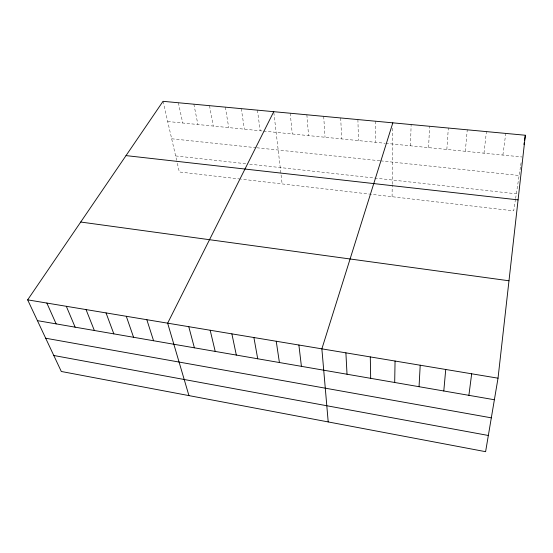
<?xml version="1.0" encoding="UTF-8"?>
<svg xmlns="http://www.w3.org/2000/svg" width="553" height="553" viewBox="0 0 553 553"><rect width="100%" height="100%" fill="white"/><g stroke="black" fill="none" stroke-linecap="round" stroke-linejoin="round"><path stroke-width="0.41" stroke-dasharray="2.77 2.07" d="M392.084 196.709L392.201 185.068M392.208 184.225L392.803 126.229M410.492 145.812L411.128 124.549M428.568 147.616L429.626 126.284M446.838 149.448L448.338 128.033M465.315 151.301L467.264 129.81M483.999 153.167L486.405 131.6M502.891 155.061L505.767 133.411M515.479 199.28L513.696 210.859L241.343 179.179M515.603 198.499L520.56 166.335M520.691 165.485L521.216 162.077M167.69 121.494L262.696 131.006M263.539 131.096L384.895 143.248M385.752 143.331L522.004 156.976M171.679 138.775L255.984 147.686M256.806 147.775L379.814 160.771M380.658 160.861L519.143 175.501M175.626 155.925L247.938 163.964M249.61 164.151L516.322 193.806M240.52 179.082L179.324 171.969L176.746 160.778M163.038 101.317L176.559 159.969M178.377 102.754L182.725 123.001M193.868 104.206L197.905 124.522M209.518 105.671L213.244 126.056M225.327 107.151L228.728 127.605M241.302 108.651L244.371 129.174M257.435 110.158L260.18 130.757M273.839 112.515L282.12 183.921M290.221 113.227L292.267 133.971M306.874 114.789L308.56 135.603M323.705 116.365L325.026 137.248M340.71 117.955L341.657 138.914M357.902 119.566L358.468 140.6M375.273 121.19L375.452 142.301"/><path stroke-width="0.83" d="M394.69 382.489L395.056 361.04M419.056 386.706L420.204 365.222M443.789 390.985L445.739 369.48M498.025 378.183L525.35 135.25L163.038 101.317L27.65 299.857L61.3 371.478L485.603 451.683L498.025 378.183L27.65 299.857M468.889 395.333L471.674 373.793M523.933 144.437L524.189 142.771M524.576 140.262L525.35 135.25M392.837 122.835L321.867 348.853L328.206 421.925M273.749 111.685L167.649 323.173L188.939 395.602M126.022 155.607L518.078 199.875M80.717 222.036L508.981 280.779M37.417 320.643L494.382 399.743M45.678 338.229L491.32 417.84M53.786 355.496L488.34 435.474M46.853 303.058L56.15 323.885M66.319 306.3L75.132 327.169M86.04 309.583L94.363 330.5M106.031 312.908L113.842 333.874M126.291 316.281L133.577 337.289M146.828 319.703L153.582 340.752M188.767 326.685L194.393 347.816M210.168 330.252L215.214 351.418M231.88 333.867L236.325 355.074M253.896 337.53L257.719 358.779M276.23 341.249L279.41 362.533M298.883 345.024L301.413 366.342M345.895 352.849L347.028 374.236M370.289 356.913L370.683 378.335"/></g></svg>
